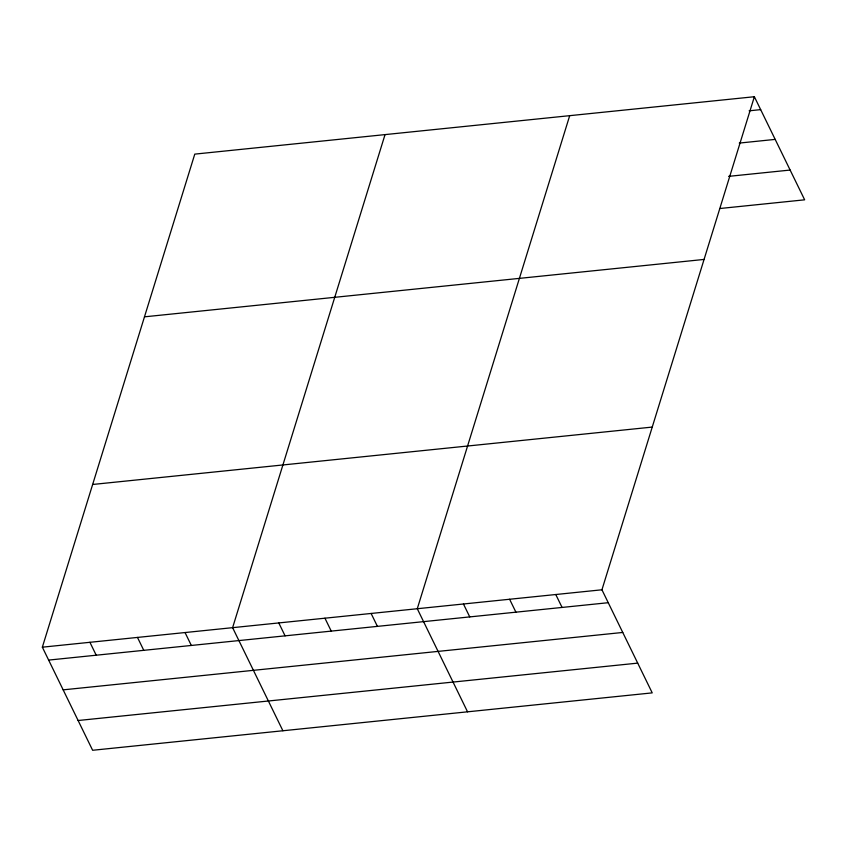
<?xml version="1.0" encoding="UTF-8"?>
<svg xmlns="http://www.w3.org/2000/svg" width="847" height="847" viewBox="0 0 847 847"><rect width="100%" height="100%" fill="white"/><g stroke="black" fill="none" stroke-linecap="round" stroke-linejoin="round"><path stroke-width="1.27" d="M754.37 96.727L601.942 589.787L652.222 692.878L92.63 750.273L42.35 647.182L194.778 154.122L754.37 96.727L804.65 199.818L720.014 208.5M385.036 134.609L232.607 627.669L282.898 730.76M569.703 115.668L417.275 608.728L467.555 711.819M749.119 110.819L760.67 109.634M739.272 143.079L775.185 139.395M728.579 176.367L790.135 170.056M144.477 316.831L704.069 259.436M92.651 484.473L652.243 427.079M42.35 647.182L601.942 589.787M48.65 660.088L608.241 602.704M63.165 689.85L622.757 632.455M78.115 720.511L637.706 663.127M555.78 594.53L562.069 607.437M509.608 599.263L515.908 612.169M463.447 603.996L469.746 616.902M371.113 613.461L377.413 626.378M324.941 618.204L331.241 631.11M278.779 622.937L285.079 635.843M185.048 632.55L191.337 645.456M137.479 637.42L143.778 650.337M89.92 642.301L96.209 655.207"/></g></svg>
